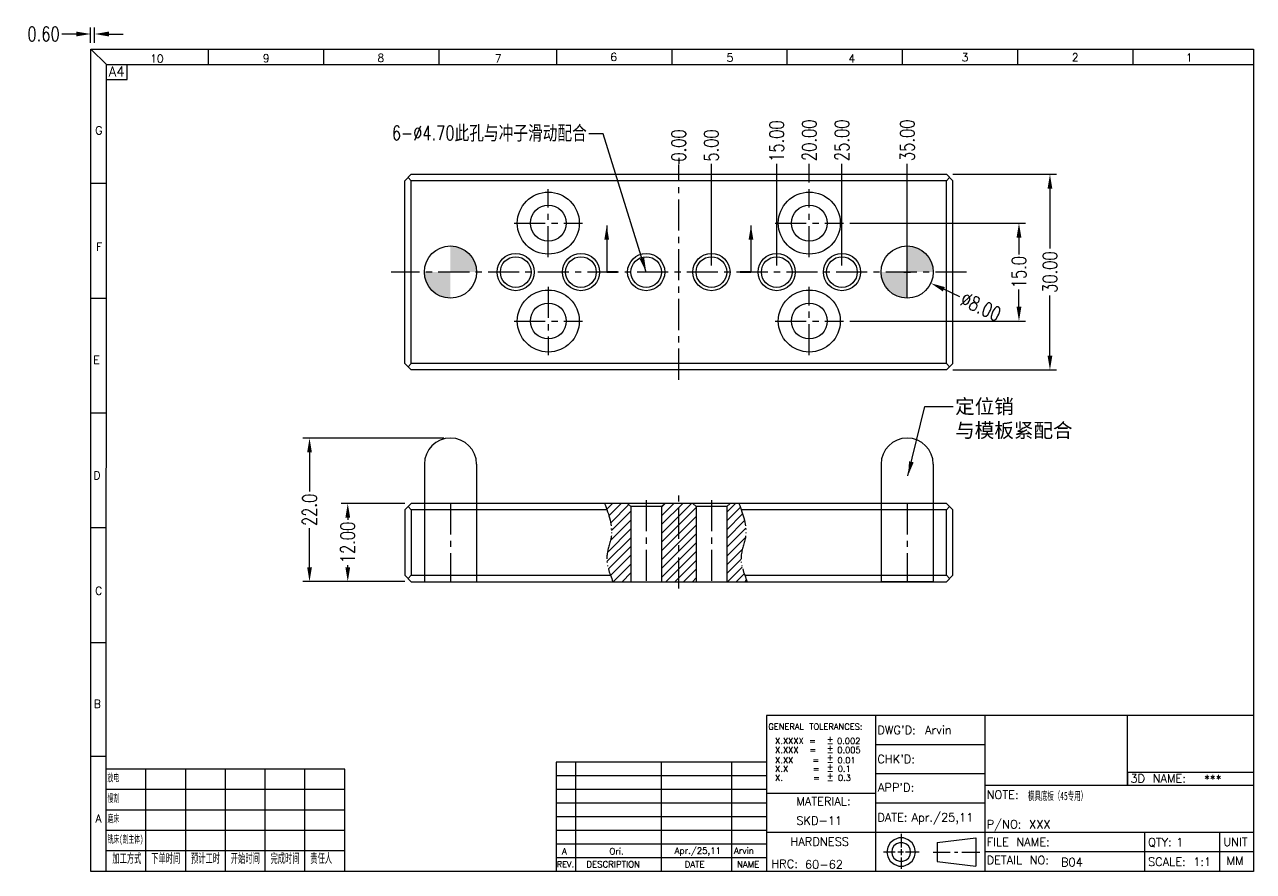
# Model space of a CAD drawing. Header units: millimetres. Extents: x -268 to 53, y -576 to 41.
# Drawn here: x -268.2 to -79.9, y -497.2 to -367.4 of the extents above; entities that cross this region are included whole.
import ezdxf

# ---------------------------------------------------------------- set-up
doc = ezdxf.new("R2010")
doc.units = ezdxf.units.MM
doc.header["$LTSCALE"] = 0.5
for name, pattern in [('ACAD_ISO05W100', [33, 24, -3, 0, -3, 0, -3]), ('CENTER', [50.8, 31.75, -6.35, 6.35, -6.35]), ('HIDDEN', [9.525, 6.35, -3.175])]:
    doc.linetypes.add(name, pattern=pattern)
doc.layers.add('dim', color=3, linetype='Continuous', lineweight=15)
doc.layers.add('s07', color=103, linetype='Continuous')
doc.layers.add('侧定位块', color=211, linetype='Continuous')
doc.styles.add('dim', font='romans.shx', dxfattribs={"width": 0.75, "bigfont": 'gbcbig.shx'})
doc.styles.get("Standard").update_dxf_attribs({"font": 'txt.shx'})
doc.styles.add('txt', font='MingLiU.ttf', dxfattribs={"width": 0.55})
doc.dimstyles.new('1', dxfattribs={"dimtxt": 2.2, "dimasz": 2.2, "dimexe": 1, "dimexo": 1, "dimgap": 0.3, "dimtad": 0, "dimzin": 3, "dimdsep": 46, "dimtxsty": 'dim', "dimcen": 2, "dimclrd": 3, "dimclre": 3, "dimclrt": 7, "dimazin": 2, "dimtfac": 1, "dimtofl": 0, "dimtmove": 0, "dimatfit": 3, "dimfxl": 0, "dimtolj": 1, "dimtzin": 3, "dimarcsym": 0})

# ---------------------------------------------------------------- blocks, each defined once
blk = doc.blocks.new('*D58')
at = {"layer": 'Defpoints', "color": 0}
for p in [(9318, -948.34), (9318, -948.44), (9318, -964.94)]:
    blk.add_point(p, dxfattribs=at)
at = {"layer": 'dim', "color": 3, "lineweight": -2}
blk.add_line((9318, -947.44), (9318, -948.34), dxfattribs=at)
at = {"layer": 'dim', "color": 7, "insert": (9318, -945.53), "char_height": 2.2, "attachment_point": 5, "rotation": 90, "style": 'dim'}
blk.add_mtext('\\A1;0.00', dxfattribs=at)
blk = doc.blocks.new('*D59')
at = {"layer": 'Defpoints', "color": 0}
for p in [(9323, -948.34), (9318, -964.94), (9323, -964.94)]:
    blk.add_point(p, dxfattribs=at)
at = {"layer": 'dim', "color": 3, "lineweight": -2}
blk.add_line((9323, -963.94), (9323, -948.34), dxfattribs=at)
at = {"layer": 'dim', "color": 7, "insert": (9323, -945.53), "char_height": 2.2, "attachment_point": 5, "rotation": 90, "style": 'dim'}
blk.add_mtext('\\A1;5.00', dxfattribs=at)
blk = doc.blocks.new('*D60')
at = {"layer": 'Defpoints', "color": 0}
for p in [(9333, -948.34), (9318, -964.94), (9333, -964.94)]:
    blk.add_point(p, dxfattribs=at)
at = {"layer": 'dim', "color": 3, "lineweight": -2}
blk.add_line((9333, -963.94), (9333, -948.34), dxfattribs=at)
at = {"layer": 'dim', "color": 7, "insert": (9333, -944.86), "char_height": 2.2, "attachment_point": 5, "rotation": 90, "style": 'dim'}
blk.add_mtext('\\A1;15.00', dxfattribs=at)
blk = doc.blocks.new('*D61')
at = {"layer": 'Defpoints', "color": 0}
for p in [(9338, -948.34), (9338, -952.21), (9318, -964.94)]:
    blk.add_point(p, dxfattribs=at)
at = {"layer": 'dim', "color": 3, "lineweight": -2}
blk.add_line((9338, -951.21), (9338, -948.34), dxfattribs=at)
at = {"layer": 'dim', "color": 7, "insert": (9338, -944.74), "char_height": 2.2, "attachment_point": 5, "rotation": 90, "style": 'dim'}
blk.add_mtext('\\A1;20.00', dxfattribs=at)
blk = doc.blocks.new('*D62')
at = {"layer": 'Defpoints', "color": 0}
for p in [(9343, -948.34), (9318, -964.94), (9343, -964.94)]:
    blk.add_point(p, dxfattribs=at)
at = {"layer": 'dim', "color": 3, "lineweight": -2}
blk.add_line((9343, -963.94), (9343, -948.34), dxfattribs=at)
at = {"layer": 'dim', "color": 7, "insert": (9343, -944.74), "char_height": 2.2, "attachment_point": 5, "rotation": 90, "style": 'dim'}
blk.add_mtext('\\A1;25.00', dxfattribs=at)
blk = doc.blocks.new('*D63')
at = {"layer": 'Defpoints', "color": 0}
for p in [(9353, -948.34), (9318, -964.94), (9353, -964.94)]:
    blk.add_point(p, dxfattribs=at)
at = {"layer": 'dim', "color": 3, "lineweight": -2}
blk.add_line((9353, -963.94), (9353, -948.34), dxfattribs=at)
at = {"layer": 'dim', "color": 7, "insert": (9353, -944.74), "char_height": 2.2, "attachment_point": 5, "rotation": 90, "style": 'dim'}
blk.add_mtext('\\A1;35.00', dxfattribs=at)
blk = doc.blocks.new('*D64')
at = {"layer": 'Defpoints', "color": 0}
for p in [(9349.38, -963.23), (9356.62, -966.64)]:
    blk.add_point(p, dxfattribs=at)
at = {"layer": 'dim', "color": 3, "lineweight": -2}
for p, q in [((9352.5, -964.94), (9353.5, -964.94)), ((9353, -965.44), (9353, -964.44)), ((9361.06, -968.73), (9358.61, -967.57))]:
    blk.add_line(p, q, dxfattribs=at)
at = {"layer": 'dim', "color": 3}
blk.add_solid([(9358.77, -967.24), (9358.46, -967.9), (9356.62, -966.64)], dxfattribs=at)
at = {"layer": 'dim', "color": 7, "insert": (9364.29, -970.24), "char_height": 2.2, "attachment_point": 5, "rotation": 334.8214, "style": 'dim'}
blk.add_mtext('\\A1;∅8.00', dxfattribs=at)
blk = doc.blocks.new('*D74')
at = {"color": 3, "lineweight": -2}
for p, q in [((9225.66, -928.45), (9223.46, -928.45)), ((9227.86, -929.79), (9227.86, -927.45)), ((9228.46, -929.79), (9228.46, -927.45)), ((9230.66, -928.45), (9232.86, -928.45))]:
    blk.add_line(p, q, dxfattribs=at)
at = {"color": 3}
for points in [[(9225.66, -928.08), (9225.66, -928.82), (9227.86, -928.45)], [(9230.66, -928.08), (9230.66, -928.82), (9228.46, -928.45)]]:
    blk.add_solid(points, dxfattribs=at)
at = {"layer": 'Defpoints', "color": 0}
for p in [(9227.86, -928.45), (9227.86, -930.79), (9228.46, -930.79)]:
    blk.add_point(p, dxfattribs=at)
at = {"color": 7, "insert": (9220.65, -928.45), "char_height": 2.2, "attachment_point": 5, "style": 'dim'}
blk.add_mtext('\\A1;0.60', dxfattribs=at)
blk = doc.blocks.new('*D75')
at = {"layer": 'Defpoints', "color": 0}
for p in [(9343.23, -957.44), (9370.13, -957.44), (9343.23, -972.44)]:
    blk.add_point(p, dxfattribs=at)
at = {"layer": 'dim', "color": 3, "lineweight": -2}
for p, q in [((9344.23, -957.44), (9371.13, -957.44)), ((9370.13, -959.64), (9370.13, -962.24)), ((9370.13, -970.24), (9370.13, -967.63)), ((9344.23, -972.44), (9371.13, -972.44))]:
    blk.add_line(p, q, dxfattribs=at)
at = {"layer": 'dim', "color": 3}
for points in [[(9369.76, -959.64), (9370.5, -959.64), (9370.13, -957.44)], [(9369.76, -970.24), (9370.5, -970.24), (9370.13, -972.44)]]:
    blk.add_solid(points, dxfattribs=at)
at = {"layer": 'dim', "color": 7, "insert": (9370.13, -964.94), "char_height": 2.2, "attachment_point": 5, "rotation": 90, "style": 'dim'}
blk.add_mtext('\\A1;15.0', dxfattribs=at)
blk = doc.blocks.new('*D76')
at = {"layer": 'Defpoints', "color": 0}
for p in [(9359, -949.94), (9359, -979.94), (9374.88, -979.94)]:
    blk.add_point(p, dxfattribs=at)
at = {"layer": 'dim', "color": 3, "lineweight": -2}
for p, q in [((9360, -949.94), (9375.88, -949.94)), ((9374.88, -952.14), (9374.88, -961.34)), ((9374.88, -977.74), (9374.88, -968.54)), ((9360, -979.94), (9375.88, -979.94))]:
    blk.add_line(p, q, dxfattribs=at)
at = {"layer": 'dim', "color": 3}
for points in [[(9374.51, -952.14), (9375.24, -952.14), (9374.88, -949.94)], [(9374.51, -977.74), (9375.24, -977.74), (9374.88, -979.94)]]:
    blk.add_solid(points, dxfattribs=at)
at = {"layer": 'dim', "color": 7, "insert": (9374.88, -964.94), "char_height": 2.2, "attachment_point": 5, "rotation": 90, "style": 'dim'}
blk.add_mtext('\\A1;30.00', dxfattribs=at)
blk = doc.blocks.new('*D77')
at = {"layer": 'Defpoints', "color": 0}
for p in [(9267.26, -1000.38), (9277, -1000.38), (9277, -1012.38)]:
    blk.add_point(p, dxfattribs=at)
at = {"layer": 'dim', "color": 3, "lineweight": -2}
for p, q in [((9276, -1000.38), (9266.26, -1000.38)), ((9267.26, -1002.58), (9267.26, -1002.9)), ((9267.26, -1010.18), (9267.26, -1009.87)), ((9276, -1012.38), (9266.26, -1012.38))]:
    blk.add_line(p, q, dxfattribs=at)
at = {"layer": 'dim', "color": 3}
for points in [[(9266.9, -1002.58), (9267.63, -1002.58), (9267.26, -1000.38)], [(9266.9, -1010.18), (9267.63, -1010.18), (9267.26, -1012.38)]]:
    blk.add_solid(points, dxfattribs=at)
at = {"layer": 'dim', "color": 7, "insert": (9267.26, -1006.38), "char_height": 2.2, "attachment_point": 5, "rotation": 90, "style": 'dim'}
blk.add_mtext('\\A1;12.00', dxfattribs=at)
blk = doc.blocks.new('*D78')
at = {"layer": 'Defpoints', "color": 0}
for p in [(9261.4, -990.38), (9283, -990.38), (9277, -1012.38)]:
    blk.add_point(p, dxfattribs=at)
at = {"layer": 'dim', "color": 3, "lineweight": -2}
for p, q in [((9282, -990.38), (9260.4, -990.38)), ((9261.4, -992.58), (9261.4, -998.57)), ((9261.4, -1010.18), (9261.4, -1004.2)), ((9276, -1012.38), (9260.4, -1012.38))]:
    blk.add_line(p, q, dxfattribs=at)
at = {"layer": 'dim', "color": 3}
for points in [[(9261.04, -992.58), (9261.77, -992.58), (9261.4, -990.38)], [(9261.04, -1010.18), (9261.77, -1010.18), (9261.4, -1012.38)]]:
    blk.add_solid(points, dxfattribs=at)
at = {"layer": 'dim', "color": 7, "insert": (9261.4, -1001.38), "char_height": 2.2, "attachment_point": 5, "rotation": 90, "style": 'dim'}
blk.add_mtext('\\A1;22.0', dxfattribs=at)

msp = doc.modelspace()

# ---------------------------------------------------------------- hatches: boundary and pattern name
at = {"layer": '侧定位块'}
h = msp.add_hatch(color=8, dxfattribs=at)
h.paths.add_polyline_path([(-202.977, -405.342), (-206.977, -405.342, 0.4142136), (-202.977, -409.342)])
h.paths.add_polyline_path([(-202.977, -401.342), (-202.977, -405.342), (-198.977, -405.342, 0.4142136)])
h = msp.add_hatch(color=8, dxfattribs=at)
h.paths.add_polyline_path([(-132.977, -405.342), (-136.977, -405.342, 0.4142136), (-132.977, -409.342)])
h.paths.add_polyline_path([(-132.977, -401.342), (-132.977, -405.342), (-128.977, -405.342, 0.4142136)])
h = msp.add_hatch(dxfattribs=at)
h.set_pattern_fill('ANSI31', color=8, scale=0.3, style=0)
h.set_pattern_definition([(45, (-162.8848, -280.0457), (-0.673519, 0.673519), [])])
edge = h.paths.add_edge_path()
edge.add_line((-178.074, -452.791), (-175.327, -452.791))
edge.add_line((-175.327, -452.791), (-175.327, -441.291))
edge.add_line((-175.327, -441.291), (-175.827, -440.791))
edge.add_line((-175.827, -440.791), (-179.342, -440.791))
edge.add_spline(control_points=[(-179.342, -440.791), (-178.711, -442.49), (-177.712, -445.183), (-179.512, -449.17), (-178.597, -451.473), (-178.074, -452.791)], knot_values=[0, 0, 0, 0, 5.1878478, 8.2209937, 12.2842999, 12.2842999, 12.2842999, 12.2842999], degree=3, periodic=0)
h.paths.add_polyline_path([(-170.627, -452.791), (-165.327, -452.791), (-165.327, -441.291), (-165.827, -440.791), (-170.127, -440.791), (-170.627, -441.291)])
edge = h.paths.add_edge_path()
edge.add_line((-160.627, -452.791), (-157.49, -452.791))
edge.add_spline(control_points=[(-157.49, -452.791), (-158.014, -451.473), (-158.928, -449.17), (-157.128, -445.183), (-158.127, -442.49), (-158.758, -440.791)], knot_values=[0, 0, 0, 0, 4.0633062, 7.0964521, 12.2842999, 12.2842999, 12.2842999, 12.2842999], degree=3, periodic=0)
edge.add_line((-158.758, -440.791), (-160.127, -440.791))
edge.add_line((-160.127, -440.791), (-160.627, -441.291))
edge.add_line((-160.627, -441.291), (-160.627, -452.791))

# ---------------------------------------------------------------- linework, layer by layer
at = {"color": 2, "linetype": 'Continuous'}
for p, q in [((-258.115, -371.193), (-255.708, -373.555)), ((-240.105, -371.193), (-240.105, -373.555)), ((-222.437, -371.193), (-222.437, -373.555)), ((-204.757, -371.193), (-204.757, -373.555)), ((-186.748, -371.193), (-186.748, -373.555)), ((-169.068, -371.193), (-169.068, -373.555)), ((-151.398, -371.193), (-151.398, -373.555)), ((-133.729, -371.193), (-133.729, -373.555)), ((-116.05, -371.193), (-116.05, -373.555)), ((-98.38, -371.193), (-98.38, -373.555)), ((-255.739, -497.192), (-255.708, -373.555)), ((-255.708, -373.555), (-79.915, -373.555)), ((-252.524, -375.819), (-252.524, -373.555)), ((-255.708, -375.819), (-252.524, -375.819)), ((-255.739, -391.774), (-258.113, -391.774)), ((-255.739, -409.377), (-258.113, -409.377)), ((-255.739, -426.971), (-258.113, -426.971)), ((-255.739, -444.561), (-258.113, -444.561)), ((-255.739, -462.165), (-258.113, -462.165)), ((-154.533, -473.302), (-154.532, -497.193)), ((-79.915, -473.302), (-154.533, -473.302)), ((-137.818, -473.302), (-137.818, -497.193)), ((-121.087, -473.302), (-121.086, -497.192)), ((-99.221, -484.052), (-99.221, -473.302)), ((-121.087, -477.781), (-137.81, -477.781)), ((-255.739, -479.6), (-258.113, -479.6)), ((-255.739, -479.6), (-258.113, -479.6)), ((-249.645, -481.512), (-255.738, -481.512)), ((-219.175, -481.512), (-255.738, -481.512)), ((-249.645, -497.193), (-249.645, -481.512)), ((-243.551, -497.194), (-243.551, -481.513)), ((-237.457, -497.194), (-237.457, -481.514)), ((-231.363, -497.194), (-231.363, -481.513)), ((-225.269, -497.194), (-225.269, -481.512)), ((-219.175, -497.194), (-219.175, -481.512)), ((-186.784, -480.469), (-186.784, -497.193)), ((-154.533, -480.469), (-186.784, -480.469)), ((-183.798, -480.469), (-183.797, -497.193)), ((-170.658, -480.469), (-170.658, -497.193)), ((-159.908, -480.469), (-159.908, -497.193)), ((-99.221, -481.962), (-79.915, -481.962)), ((-99.221, -481.962), (-99.221, -483.969)), ((-154.532, -482.559), (-186.784, -482.559)), ((-121.087, -482.261), (-137.81, -482.261)), ((-219.175, -484.648), (-255.738, -484.648)), ((-154.532, -484.65), (-186.784, -484.65)), ((-137.81, -485.247), (-154.532, -485.247)), ((-79.915, -484.052), (-121.087, -484.052)), ((-154.532, -486.74), (-186.784, -486.74)), ((-137.818, -486.752), (-137.818, -491.138)), ((-121.087, -486.74), (-137.809, -486.74)), ((-219.175, -487.784), (-255.738, -487.784)), ((-154.532, -488.83), (-186.784, -488.83)), ((-219.175, -490.92), (-255.738, -490.92)), ((-219.175, -490.92), (-255.738, -490.92)), ((-154.532, -490.921), (-186.784, -490.921)), ((-79.915, -491.219), (-154.532, -491.219)), ((-133.899, -491.441), (-133.899, -493.51)), ((-96.595, -491.219), (-96.595, -497.192)), ((-85.135, -491.219), (-85.135, -497.193)), ((-154.532, -493.011), (-186.784, -493.011)), ((-135.571, -492.816), (-135.95, -493.473)), ((-134.99, -492.329), (-135.571, -492.816)), ((-135.005, -493.29), (-135.258, -493.724)), ((-134.623, -492.967), (-135.005, -493.29)), ((-134.278, -492.07), (-134.99, -492.329)), ((-134.149, -492.796), (-134.623, -492.967)), ((-133.521, -492.07), (-134.278, -492.07)), ((-133.648, -492.796), (-134.149, -492.796)), ((-133.178, -492.967), (-133.648, -492.796)), ((-132.81, -492.329), (-133.521, -492.07)), ((-132.793, -493.29), (-133.178, -492.967)), ((-132.23, -492.816), (-132.81, -492.329)), ((-132.542, -493.724), (-132.793, -493.29)), ((-131.849, -493.473), (-132.23, -492.816)), ((-128.405, -492.76), (-122.458, -492.038)), ((-128.405, -492.76), (-128.405, -495.677)), ((-122.458, -492.038), (-122.458, -496.414)), ((-219.175, -494.056), (-255.738, -494.056)), ((-154.532, -495.101), (-186.784, -495.101)), ((-134.815, -494.218), (-136.611, -494.218)), ((-135.95, -493.473), (-136.08, -494.218)), ((-136.08, -494.218), (-135.95, -494.964)), ((-135.95, -494.964), (-135.571, -495.622)), ((-135.258, -493.724), (-135.343, -494.218)), ((-135.343, -494.218), (-135.258, -494.713)), ((-135.258, -494.713), (-135.005, -495.146)), ((-135.005, -495.146), (-134.623, -495.468)), ((-133.542, -494.218), (-134.396, -494.218)), ((-133.899, -493.796), (-133.899, -494.714)), ((-133.899, -495.061), (-133.899, -496.817)), ((-131.124, -494.218), (-133.248, -494.218)), ((-133.178, -495.468), (-132.793, -495.146)), ((-132.793, -495.146), (-132.542, -494.713)), ((-132.456, -494.218), (-132.542, -493.724)), ((-132.542, -494.713), (-132.456, -494.218)), ((-132.23, -495.622), (-131.849, -494.964)), ((-131.718, -494.218), (-131.849, -493.473)), ((-131.849, -494.964), (-131.718, -494.218)), ((-129, -494.218), (-126.387, -494.218)), ((-125.745, -494.218), (-125.21, -494.218)), ((-124.621, -494.218), (-121.862, -494.218)), ((-79.915, -494.206), (-121.086, -494.206)), ((-135.571, -495.622), (-134.99, -496.106)), ((-134.99, -496.106), (-134.278, -496.366)), ((-134.623, -495.468), (-134.149, -495.641)), ((-134.278, -496.366), (-133.521, -496.366)), ((-134.149, -495.641), (-133.648, -495.641)), ((-133.648, -495.641), (-133.178, -495.468)), ((-133.521, -496.366), (-132.81, -496.106)), ((-132.81, -496.106), (-132.23, -495.622)), ((-128.405, -495.677), (-122.458, -496.414))]:
    msp.add_line(p, q, dxfattribs=at)
msp.add_lwpolyline([(-79.915, -497.193), (-258.115, -497.193), (-258.115, -371.193), (-79.915, -371.193)], close=True, dxfattribs=at)
at = {"layer": 'dim', "const_width": 0.3}
for points in [[(-177.355, -405.342), (-179.032, -405.342)], [(-158.598, -405.342), (-156.921, -405.342)]]:
    msp.add_lwpolyline(points, dxfattribs=at)
at = {"layer": 's07'}
for p, q in [((-206.977, -434.791), (-206.977, -452.791)), ((-198.977, -434.791), (-198.977, -452.791)), ((-136.977, -434.791), (-136.977, -452.791)), ((-128.977, -434.791), (-128.977, -452.791)), ((-206.977, -452.791), (-198.977, -452.791)), ((-128.977, -452.791), (-136.977, -452.791))]:
    msp.add_line(p, q, dxfattribs=at)
for centre in [(-202.977, -434.791), (-132.977, -434.791)]:
    msp.add_arc(centre, 4, 0, 180, dxfattribs=at)
at = {"layer": '侧定位块', "color": 1, "linetype": 'CENTER', "ltscale": 0.3}
for p, q in [((-167.977, -421.842), (-167.977, -388.842)), ((-187.977, -403.067), (-187.977, -392.617)), ((-147.977, -403.067), (-147.977, -392.617)), ((-193.202, -397.842), (-182.752, -397.842)), ((-153.202, -397.842), (-142.752, -397.842)), ((-123.877, -405.342), (-212.077, -405.342)), ((-187.977, -407.617), (-187.977, -418.067)), ((-147.977, -418.067), (-147.977, -407.617)), ((-193.202, -412.842), (-182.752, -412.842)), ((-153.202, -412.842), (-142.752, -412.842)), ((-167.977, -453.855), (-167.977, -438.72)), ((-172.977, -440.3), (-172.977, -453.252)), ((-162.977, -440.3), (-162.977, -453.252)), ((-202.977, -440.791), (-202.977, -452.791)), ((-132.977, -440.791), (-132.977, -452.791))]:
    msp.add_line(p, q, dxfattribs=at)
at = {"layer": '侧定位块'}
for p, q in [((-208.977, -390.342), (-209.977, -391.342)), ((-209.977, -419.342), (-209.977, -391.342)), ((-208.977, -391.342), (-209.477, -390.842)), ((-208.977, -390.342), (-126.977, -390.342)), ((-208.977, -419.342), (-208.977, -391.342)), ((-126.977, -391.342), (-208.977, -391.342)), ((-125.977, -391.342), (-126.977, -390.342)), ((-126.977, -391.342), (-126.477, -390.842)), ((-126.977, -419.342), (-126.977, -391.342)), ((-125.977, -419.342), (-125.977, -391.342)), ((-125.977, -419.342), (-125.977, -391.342)), ((-132.977, -409.342), (-132.977, -401.342)), ((-208.977, -420.342), (-209.977, -419.342)), ((-208.977, -419.342), (-209.477, -419.842)), ((-126.977, -419.342), (-208.977, -419.342)), ((-126.977, -420.342), (-125.977, -419.342)), ((-126.977, -419.342), (-126.477, -419.842)), ((-126.977, -420.342), (-208.977, -420.342)), ((-209.977, -441.791), (-208.977, -440.791)), ((-209.977, -441.791), (-209.977, -451.791)), ((-208.977, -441.791), (-209.477, -441.291)), ((-126.977, -440.791), (-208.977, -440.791)), ((-208.977, -441.791), (-208.977, -451.791)), ((-178.977, -441.791), (-208.977, -441.791)), ((-175.327, -441.291), (-175.827, -440.791)), ((-175.327, -441.291), (-175.327, -452.791)), ((-170.627, -441.291), (-175.327, -441.291)), ((-170.627, -441.291), (-170.127, -440.791)), ((-170.627, -441.291), (-170.627, -452.791)), ((-165.327, -441.291), (-165.827, -440.791)), ((-165.327, -441.291), (-165.327, -452.791)), ((-160.627, -441.291), (-165.327, -441.291)), ((-160.627, -441.291), (-160.127, -440.791)), ((-160.627, -441.291), (-160.627, -452.791)), ((-126.977, -441.791), (-158.394, -441.791)), ((-125.977, -441.791), (-126.977, -440.791)), ((-126.977, -441.791), (-126.477, -441.291)), ((-126.977, -451.791), (-126.977, -441.791)), ((-125.977, -451.791), (-125.977, -441.791)), ((-209.977, -451.791), (-208.977, -452.791)), ((-208.977, -451.791), (-209.477, -452.291)), ((-208.977, -451.791), (-178.461, -451.791)), ((-157.877, -451.791), (-126.977, -451.791)), ((-125.977, -451.791), (-126.977, -452.791)), ((-126.977, -451.791), (-126.477, -452.291)), ((-208.977, -452.791), (-126.977, -452.791))]:
    msp.add_line(p, q, dxfattribs=at)
at = {"layer": '侧定位块', "color": 8, "linetype": 'HIDDEN', "ltscale": 0.3}
for p, q in [((-206.977, -440.791), (-206.977, -452.791)), ((-198.977, -440.791), (-198.977, -452.791)), ((-136.977, -440.791), (-136.977, -452.791)), ((-128.977, -440.791), (-128.977, -452.791))]:
    msp.add_line(p, q, dxfattribs=at)
at = {"layer": '侧定位块'}
for centre, radius in [((-187.977, -397.842), 4.75), ((-147.977, -397.842), 4.75), ((-202.977, -405.342), 4), ((-192.977, -405.342), 2.85), ((-192.977, -405.342), 2.35), ((-182.977, -405.342), 2.85), ((-182.977, -405.342), 2.35), ((-172.977, -405.342), 2.85), ((-172.977, -405.342), 2.35), ((-162.977, -405.342), 2.85), ((-162.977, -405.342), 2.35), ((-152.977, -405.342), 2.85), ((-152.977, -405.342), 2.35), ((-142.977, -405.342), 2.85), ((-142.977, -405.342), 2.35), ((-132.977, -405.342), 4), ((-187.977, -412.842), 4.75), ((-147.977, -412.842), 4.75)]:
    msp.add_circle(centre, radius, dxfattribs=at)
at = {"layer": '侧定位块', "linetype": 'Continuous'}
for centre in [(-187.977, -397.842), (-147.977, -397.842), (-187.977, -412.842), (-147.977, -412.842)]:
    msp.add_circle(centre, 2.75, dxfattribs=at)
at = {"layer": '侧定位块', "color": 8, "linetype": 'ACAD_ISO05W100', "ltscale": 0.3}
for points in [[(-179.342, -440.791), (-178.327, -445.879), (-179.004, -448.836), (-178.074, -452.791)], [(-158.758, -440.791), (-157.744, -445.879), (-158.42, -448.836), (-157.49, -452.791)]]:
    msp.add_spline(points, degree=3, dxfattribs=at)

# ---------------------------------------------------------------- texts
at = {"color": 6}
for s, height, p in [('10', 1.2263, (-249.026, -373.249)), ('9', 1.226, (-231.757, -373.19)), ('8', 1.226, (-214.183, -373.132)), ('7', 1.226, (-196.182, -373.226)), ('6', 1.226, (-178.486, -372.992)), ('5', 1.226, (-160.659, -373.085)), ('4', 1.226, (-141.998, -373.226)), ('3', 1.226, (-124.645, -373.039)), ('2', 1.226, (-107.775, -373.039)), ('1', 1.226, (-90.302, -373.085)), ('A4', 1.5138, (-255.354, -375.364)), ('G', 1.226, (-257.419, -384.236)), ('G', 1.226, (-257.419, -384.236)), ('F', 1.226, (-257.29, -402.086)), ('E', 1.226, (-257.716, -419.429)), ('D', 1.226, (-257.687, -437.11)), ('C', 1.226, (-257.436, -454.797)), ('B', 1.226, (-257.646, -472.133)), ('B', 1.226, (-257.646, -472.133)), ('A', 1.226, (-257.388, -489.712)), ('A', 1.226, (-257.388, -489.712))]:
    msp.add_text(s, height=height, dxfattribs=at).set_placement(p)
at = {"color": 4}
for s, height, p in [('GENERAL TOLERANCES:', 0.92791, (-154.262, -475.465)), ("DWG'D:", 1.2843, (-137.562, -476.164)), ('X.XXXX =   0.002', 0.92791, (-153.204, -477.664)), ('X.XXX  =   0.005', 0.92791, (-153.204, -479.048)), ('+', 0.928, (-145.302, -477.354)), ('-', 0.928, (-145.302, -478.046)), ('+', 0.928, (-145.302, -478.738)), ('X.XX   =   0.01', 0.92791, (-153.204, -480.62)), ('-', 0.928, (-145.302, -479.431)), ('+', 0.928, (-145.302, -480.193)), ("CHK'D:", 1.2843, (-137.562, -480.613)), ('X.X    =   0.1', 0.92791, (-153.204, -481.934)), ('-', 0.928, (-145.302, -480.886)), ('+', 0.928, (-145.302, -481.61)), ('-', 0.928, (-145.302, -482.303)), ('X.     =   0.3', 0.92791, (-153.204, -483.318)), ('+', 0.928, (-145.302, -483.001)), ('-', 0.928, (-145.302, -483.694)), ("APP'D:", 1.2843, (-137.461, -484.97)), ('3D NAME:', 1.2843, (-98.773, -483.59)), ('MATERIAL:', 1.2843, (-149.979, -487.075)), ('NOTE:', 1.2843, (-120.811, -486.084)), ('DATE:', 1.2843, (-137.562, -489.551)), ('P/NO:', 1.2843, (-120.811, -490.608)), ('HARDNESS', 1.2843, (-150.871, -493.265)), ('FILE NAME:', 1.2843, (-120.811, -493.311)), ('QTY:', 1.2843, (-96.074, -493.359)), ('UNIT', 1.2843, (-84.537, -493.306)), ('DETAIL NO:', 1.2843, (-120.811, -496.107)), ('SCALE: 1:1', 1.2843, (-96.074, -496.348)), ('MM', 1.2843, (-84.038, -496.201)), ('REV.', 0.9151, (-186.69, -496.565)), ('DESCRIPTION', 0.96323, (-182.139, -496.586)), ('DATE', 0.9632, (-167.084, -496.586)), ('NAME', 0.9632, (-159.069, -496.586)), ('HRC:', 1.2843, (-153.81, -496.678))]:
    msp.add_text(s, height=height, dxfattribs=at).set_placement(p)
at = {"color": 3}
for s, height, p in [('Arvin', 1.2843, (-130.243, -476.164)), ('***', 1.2843, (-87.463, -483.673)), ('SKD-11', 1.2843, (-149.979, -490.047)), ('Apr./25,11', 1.2843, (-132.308, -489.551)), ('Apr./25,11', 0.9632, (-168.61, -494.501)), ('1', 1.284, (-91.756, -493.359)), ('A', 0.963, (-185.877, -494.576)), ('Ori.', 0.9632, (-178.61, -494.576)), ('Arvin', 0.9632, (-159.529, -494.501)), ('B04', 1.2843, (-109.421, -496.419)), ('60-62', 1.2843, (-148.653, -496.767))]:
    msp.add_text(s, height=height, dxfattribs=at).set_placement(p)
at = {"color": 3, "style": 'txt', "width": 0.55}
msp.add_text('模具底板（45专用）', height=1.2843, dxfattribs=at).set_placement((-114.469, -486.26))
at = {"color": 3, "attachment_point": 1, "style": 'txt'}
for s, insert, char_height, width in [('放电', (-255.526, -482.251), 1.1559, 7.86861), ('慢割', (-255.526, -485.387), 1.1559, 7.86861), ('磨床', (-255.526, -488.523), 1.1559, 7.86861), ('铣床(割主体)', (-255.526, -491.659), 1.1559, 7.86861), ('加工方式', (-254.794, -494.443), 1.4448, 4.54093), ('下单时间', (-248.832, -494.443), 1.4448, 4.54093), ('预计工时', (-242.738, -494.443), 1.4448, 4.54093), ('开始时间', (-236.644, -494.443), 1.4448, 4.54093), ('完成时间', (-230.55, -494.443), 1.4448, 4.54093), ('责任人', (-224.456, -494.443), 1.4448, 4.54093)]:
    msp.add_mtext(s, dxfattribs=dict(at, insert=insert, char_height=char_height, width=width))
at = {"color": 3, "insert": (-114.284, -489.323), "char_height": 1.2843, "width": 49.35395, "attachment_point": 1}
msp.add_mtext('XXX', dxfattribs=at)
at = {"layer": '侧定位块', "color": 7, "insert": (-182.085, -384.142), "char_height": 2.2, "attachment_point": 6, "style": 'dim'}
msp.add_mtext('6-%%c4.70{\\fSimSun|b0|i0|c134|p2;此孔与冲子滑动配合}', dxfattribs=at)
at = {"layer": '侧定位块', "color": 7, "insert": (-125.631, -424.832), "char_height": 2.2, "attachment_point": 1}
msp.add_mtext('{\\fSimSun|b0|i0|c134|p2;定位销\\P与模板紧配合}', dxfattribs=at)

# ---------------------------------------------------------------- dimensions: what is measured, and where the dimension line sits
dim = msp.add_linear_dim(base=(-258.115, -368.856), p1=(-257.515, -371.193), p2=(-258.115, -371.193), dimstyle='1', override={"dimdec": 2})
dim.commit()
dim.dimension.update_dxf_attribs({"geometry": '*D74', "text_midpoint": (-265.329, -368.856), "insert": (-9485.977, 559.593)})
at = {"layer": 'dim'}
for feature_location, offset, origin, picture, middle, set_off in [((-147.977, -392.617), (0, 3.867), (-167.977, -405.342), '*D61', (-147.977, -385.15), (-9485.977, 559.593)), ((-142.977, -405.342), (0, 16.592), (-167.977, -405.342), '*D62', (-142.977, -385.15), (-9485.977, 559.593)), ((-132.977, -405.342), (0, 16.592), (-167.977, -405.342), '*D63', (-132.977, -385.15), (-9485.977, 559.593)), ((-152.977, -405.342), (0, 16.592), (-167.977, -405.342), '*D60', (-152.977, -385.268), (-9485.977, 559.593)), ((-167.97655365, -388.842317275), (0, 0.092193525), (-167.97655365, -405.342317275), '*D58', (-167.97655365, -385.935838036), (-9485.976669784, 559.593067755)), ((-162.977, -405.342), (0, 16.592), (-167.977, -405.342), '*D59', (-162.977, -385.936), (-9485.977, 559.593))]:
    dim = msp.add_ordinate_dim(feature_location=feature_location, offset=offset, dtype=1, origin=origin, dimstyle='1', override={"dimcen": 0.5}, dxfattribs=at)
    dim.commit()
    dim.dimension.update_dxf_attribs({"geometry": picture, "text_midpoint": middle, "insert": set_off})
for base, p1, p2, override, picture, middle in [((-111.1, -420.342), (-126.977, -390.342), (-126.977, -420.342), {"dimcen": 0.5}, '*D76', (-111.1, -405.342)), ((-115.846, -397.842), (-142.752, -412.842), (-142.752, -397.842), {"dimdec": 1, "dimcen": 0.5}, '*D75', (-115.846, -405.342)), ((-224.574, -430.791), (-208.977, -452.791), (-202.977, -430.791), {"dimdec": 1, "dimcen": 0.5}, '*D78', (-224.574, -441.791)), ((-218.712, -440.791), (-208.977, -452.791), (-208.977, -440.791), {"dimcen": 0.5}, '*D77', (-218.712, -446.791))]:
    dim = msp.add_linear_dim(base=base, p1=p1, p2=p2, angle=90, dimstyle='1', override=override, dxfattribs=at)
    dim.commit()
    dim.dimension.update_dxf_attribs({"geometry": picture, "text_midpoint": middle, "insert": (-9485.977, 559.593)})
dim = msp.add_diameter_dim_2p(p1=(-136.596, -403.641), p2=(-129.357, -407.044), dimstyle='1', override={"dimcen": 0.5}, dxfattribs=at)
dim.commit()
dim.dimension.update_dxf_attribs({"geometry": '*D64', "text_midpoint": (-121.691, -410.648), "dimtype": 131, "insert": (-9485.977, 559.593)})

# ---------------------------------------------------------------- leaders
at = {"layer": '侧定位块', "annotation_type": 0, "has_hookline": 1}
for points, override, hookline_direction, text_width in [([(-172.977, -405.342), (-179.585, -384.142), (-181.785, -384.142)], {"dimcen": 0.5}, 1, 31.413), ([(-132.856, -436.556), (-130.284, -425.932), (-125.931, -425.932)], {"dimgap": 0.3, "dimtad": 0, "dimcen": 0.5}, 0, 9.191)]:
    msp.add_leader(points, dimstyle='1', override=override, dxfattribs=dict(at, hookline_direction=hookline_direction, text_width=text_width))
at = {"layer": '侧定位块'}
for points in [[(-179.032, -398.189), (-179.032, -405.342)], [(-156.921, -398.189), (-156.921, -405.342)]]:
    msp.add_leader(points, dimstyle='1', override={"dimgap": 0.3, "dimtad": 0, "dimcen": 0.5}, dxfattribs=at)

doc.saveas('drawing.dxf')
